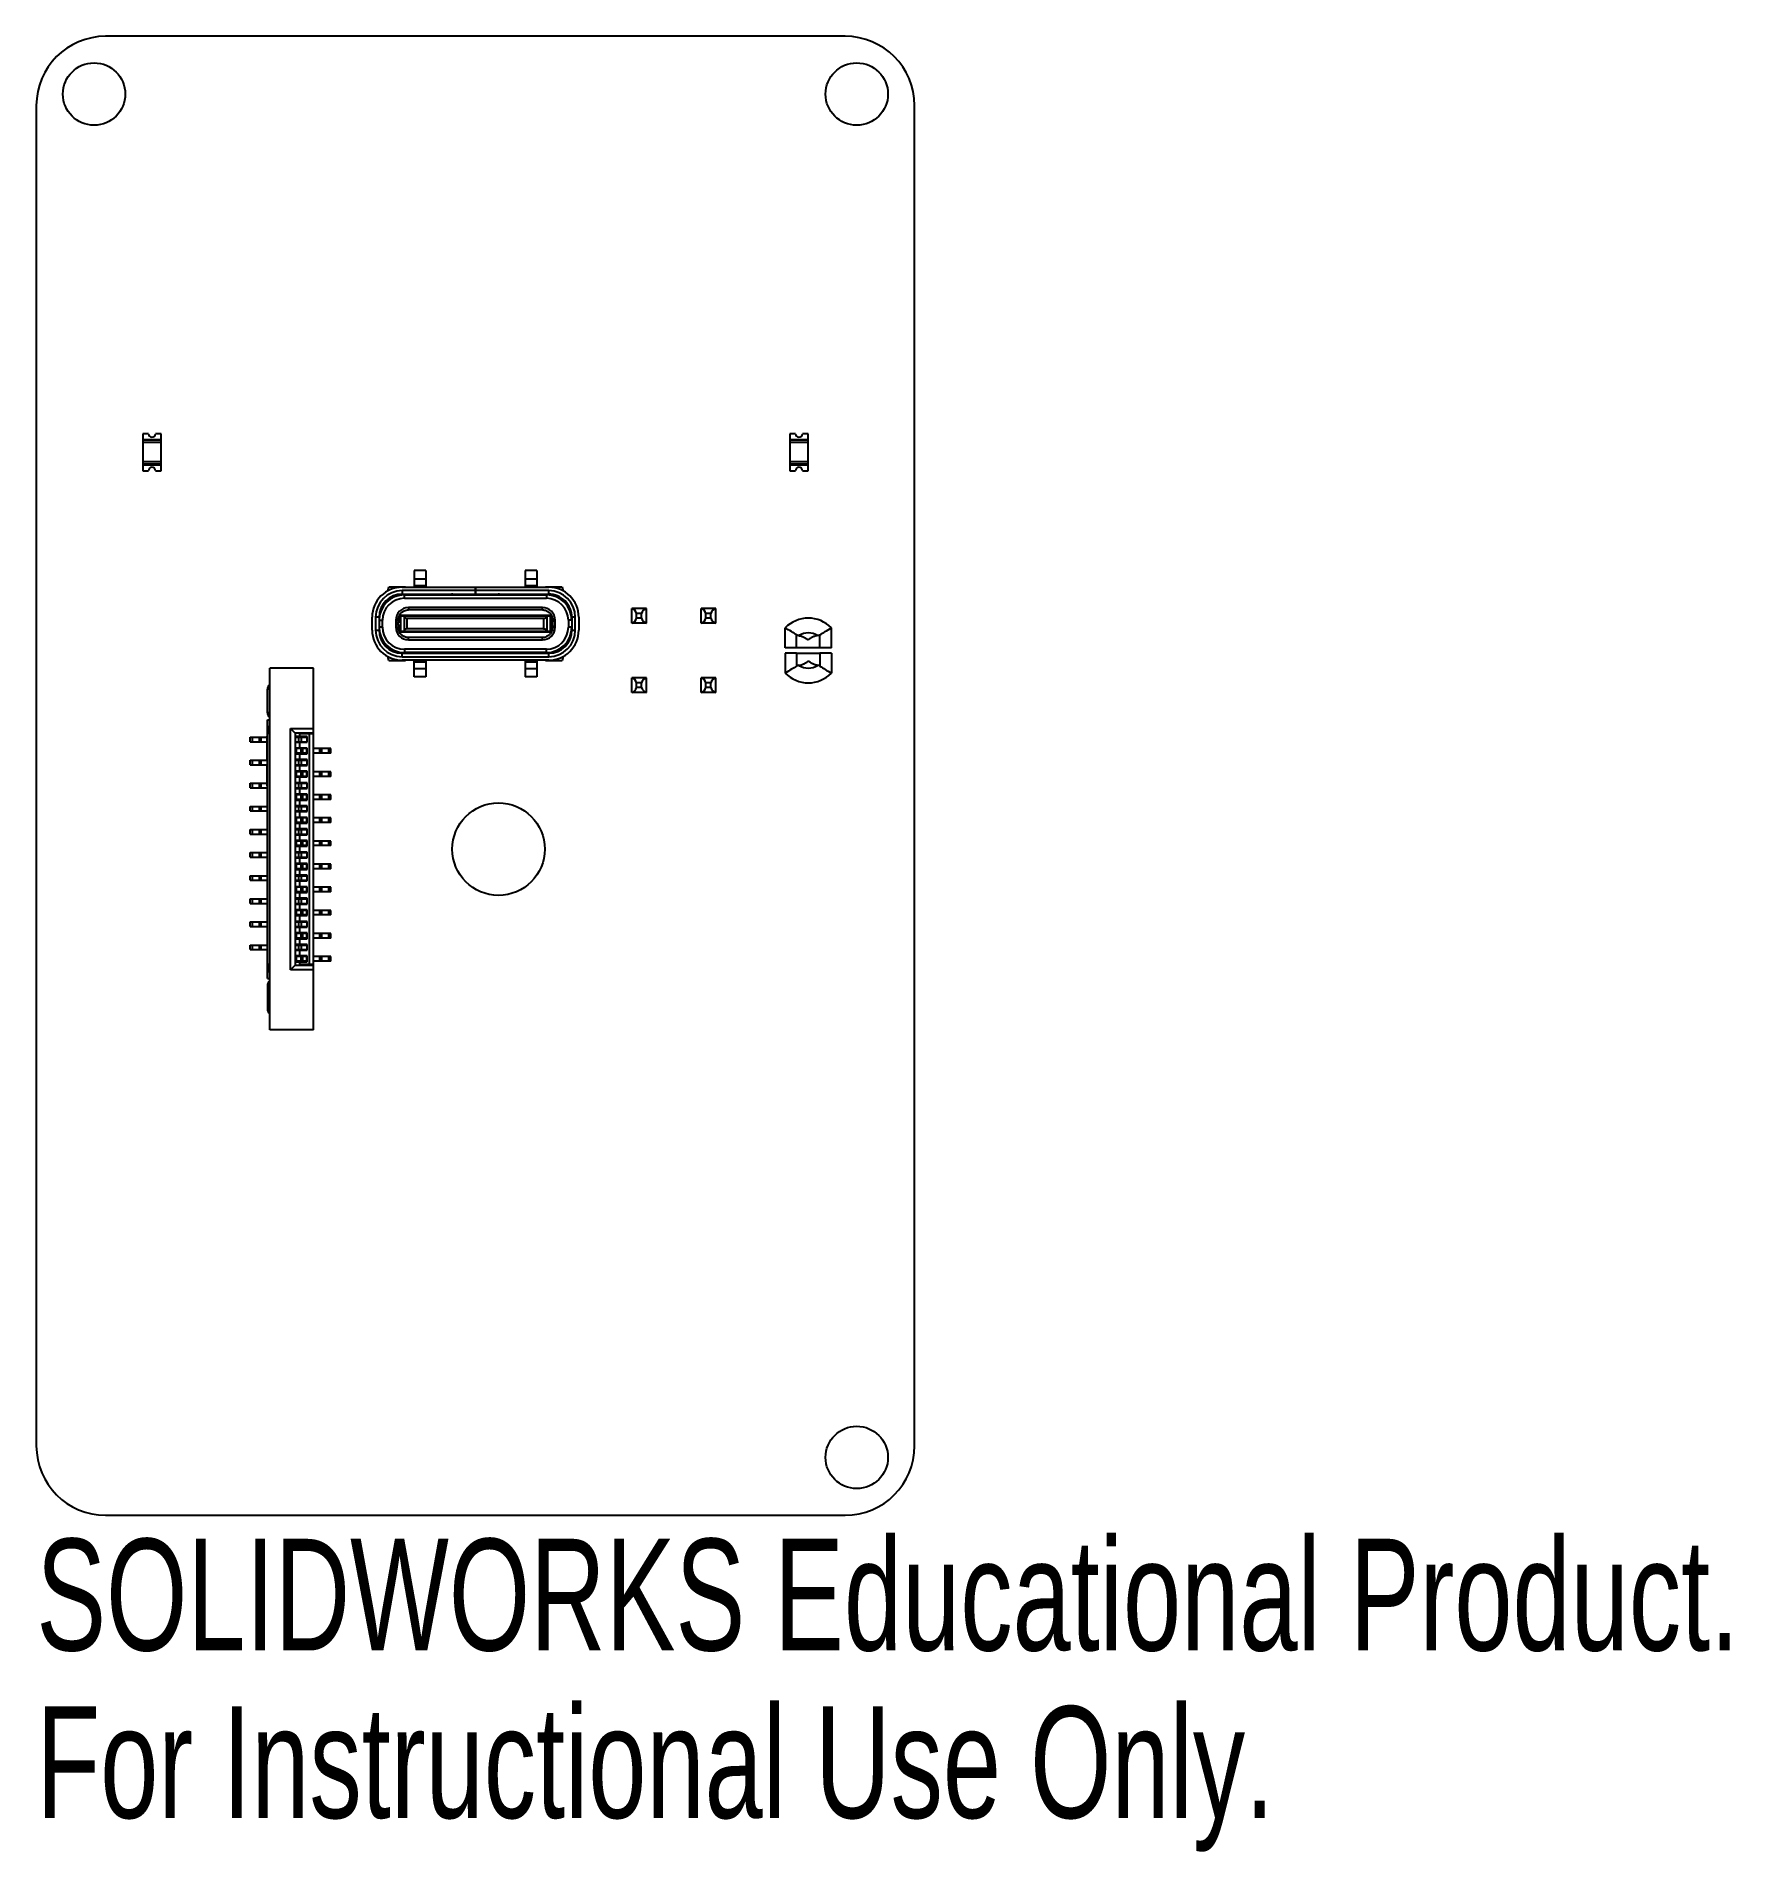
# Model space of a CAD drawing. Header units: millimetres. Extents: x 0 to 73.3, y -78.6 to 0.
import ezdxf

# ---------------------------------------------------------------- set-up
doc = ezdxf.new("R2010")
doc.units = ezdxf.units.MM
doc.styles.add('SLDTEXTSTYLE0', font='TXT', dxfattribs={"width": 0.7})

msp = doc.modelspace()

# ---------------------------------------------------------------- linework, layer by layer
at = {"color": 7, "linetype": 'Continuous', "lineweight": 25}
for p, q in [((35, 0), (3, 0)), ((0, -3), (0, -61)), ((38, -61), (38, -3)), ((4.854, -17.199), (4.604, -17.199)), ((4.604, -17.199), (4.604, -18.799)), ((5.404, -17.199), (5.154, -17.199)), ((5.404, -18.799), (5.404, -17.199)), ((32.846, -17.199), (32.596, -17.199)), ((32.596, -17.199), (32.596, -18.799)), ((33.396, -17.199), (33.146, -17.199)), ((33.396, -18.799), (33.396, -17.199)), ((4.604, -17.449), (5.404, -17.449)), ((5.404, -17.483), (4.604, -17.483)), ((5.404, -17.583), (4.604, -17.583)), ((32.596, -17.449), (33.396, -17.449)), ((33.396, -17.483), (32.596, -17.483)), ((33.396, -17.583), (32.596, -17.583)), ((5.404, -18.415), (4.604, -18.415)), ((5.404, -18.515), (4.604, -18.515)), ((4.604, -18.549), (5.404, -18.549)), ((4.604, -18.799), (4.854, -18.799)), ((5.154, -18.799), (5.404, -18.799)), ((33.396, -18.415), (32.596, -18.415)), ((33.396, -18.515), (32.596, -18.515)), ((32.596, -18.549), (33.396, -18.549)), ((32.596, -18.799), (32.846, -18.799)), ((33.146, -18.799), (33.396, -18.799)), ((16.35, -23.12), (16.35, -23.84)), ((16.85, -23.12), (16.35, -23.12)), ((16.35, -23.474), (16.85, -23.474)), ((16.85, -23.12), (16.85, -23.84)), ((21.15, -23.12), (21.15, -23.84)), ((21.65, -23.12), (21.15, -23.12)), ((21.15, -23.474), (21.65, -23.474)), ((21.65, -23.12), (21.65, -23.84)), ((15.204, -24), (15.25, -23.82)), ((15.25, -23.82), (15.975, -23.82)), ((15.83, -23.84), (22.17, -23.84)), ((15.83, -23.99), (15.83, -24.14)), ((18.99, -23.99), (15.83, -23.99)), ((15.83, -24.14), (22.17, -24.14)), ((15.93, -24.32), (15.93, -24.17)), ((15.93, -24.17), (22.07, -24.17)), ((15.93, -24.32), (22.07, -24.32)), ((15.975, -23.82), (15.975, -23.84)), ((15.975, -24.14), (15.975, -24.17)), ((16.35, -23.761), (16.85, -23.761)), ((16.65, -24.17), (16.65, -24.14)), ((16.95, -24.14), (16.95, -24.17)), ((17.425, -24.17), (17.464, -24.14)), ((18.99, -23.84), (18.99, -24.14)), ((19.01, -24.14), (19.01, -23.84)), ((22.17, -23.99), (19.01, -23.99)), ((20.536, -24.14), (20.575, -24.17)), ((21.05, -24.17), (21.05, -24.14)), ((21.15, -23.761), (21.65, -23.761)), ((21.35, -24.14), (21.35, -24.17)), ((22.025, -23.84), (22.025, -23.82)), ((22.025, -23.82), (22.75, -23.82)), ((22.025, -24.14), (22.025, -24.17)), ((22.07, -24.17), (22.07, -24.32)), ((22.17, -24.14), (22.17, -23.99)), ((22.75, -23.82), (22.796, -24)), ((15.085, -24.473), (15.059, -24.573)), ((22.298, -25.07), (15.702, -25.07)), ((15.722, -25.041), (15.735, -25.014)), ((22.245, -25.1), (15.755, -25.1)), ((15.755, -25.1), (15.755, -25.74)), ((15.908, -25.1), (15.91, -25.106)), ((15.91, -25.106), (15.91, -25.734)), ((16.105, -24.72), (16.105, -24.82)), ((21.895, -24.72), (16.105, -24.72)), ((21.895, -24.82), (16.105, -24.82)), ((16.135, -25.1), (16.135, -25.07)), ((16.365, -25.1), (16.365, -25.07)), ((17.635, -25.1), (17.635, -25.07)), ((17.865, -25.1), (17.865, -25.07)), ((18.135, -25.1), (18.135, -25.07)), ((18.365, -25.1), (18.365, -25.07)), ((18.635, -25.1), (18.635, -25.07)), ((18.865, -25.1), (18.865, -25.07)), ((19.135, -25.1), (19.135, -25.07)), ((19.365, -25.1), (19.365, -25.07)), ((19.635, -25.1), (19.635, -25.07)), ((19.865, -25.1), (19.865, -25.07)), ((20.135, -25.1), (20.135, -25.07)), ((20.365, -25.1), (20.365, -25.07)), ((21.635, -25.1), (21.635, -25.07)), ((21.865, -25.1), (21.865, -25.07)), ((21.895, -24.82), (21.895, -24.72)), ((22.093, -25.1), (22.09, -25.106)), ((22.09, -25.106), (22.09, -25.734)), ((22.245, -25.74), (22.245, -25.1)), ((22.265, -25.014), (22.278, -25.041)), ((22.915, -24.473), (22.941, -24.573)), ((25.76, -25.399), (25.76, -24.759)), ((26.4, -24.759), (25.76, -24.759)), ((25.969, -25.179), (25.969, -24.979)), ((26.191, -24.979), (25.969, -24.979)), ((26.191, -25.179), (26.191, -24.979)), ((26.4, -25.399), (26.4, -24.759)), ((28.76, -25.399), (28.76, -24.759)), ((29.4, -24.759), (28.76, -24.759)), ((28.969, -25.18), (28.969, -24.978)), ((29.19, -24.976), (28.97, -24.976)), ((29.191, -25.18), (29.191, -24.978)), ((29.4, -25.399), (29.4, -24.759)), ((14.53, -25.7), (14.53, -25.14)), ((14.83, -25.14), (14.68, -25.14)), ((14.68, -25.14), (14.68, -25.7)), ((14.68, -25.7), (14.83, -25.7)), ((14.83, -25.14), (14.83, -25.7)), ((14.83, -25.27), (14.98, -25.27)), ((14.98, -25.57), (14.83, -25.57)), ((14.98, -25.57), (14.98, -25.27)), ((15.555, -25.27), (15.663, -25.27)), ((15.555, -25.27), (15.555, -25.57)), ((15.555, -25.57), (15.663, -25.57)), ((15.648, -25.345), (15.755, -25.345)), ((15.648, -25.345), (15.648, -25.495)), ((15.755, -25.495), (15.648, -25.495)), ((15.655, -25.27), (15.655, -25.345)), ((15.655, -25.495), (15.655, -25.345)), ((15.655, -25.495), (15.655, -25.57)), ((15.702, -25.77), (22.298, -25.77)), ((15.735, -25.826), (15.722, -25.799)), ((15.755, -25.345), (15.755, -25.495)), ((15.755, -25.74), (22.245, -25.74)), ((15.91, -25.734), (15.908, -25.74)), ((16.049, -25.64), (16.049, -25.2)), ((21.951, -25.2), (16.049, -25.2)), ((21.951, -25.64), (16.049, -25.64)), ((16.135, -25.74), (16.135, -25.77)), ((16.365, -25.74), (16.365, -25.77)), ((17.635, -25.74), (17.635, -25.77)), ((17.865, -25.74), (17.865, -25.77)), ((18.135, -25.74), (18.135, -25.77)), ((18.365, -25.74), (18.365, -25.77)), ((18.635, -25.74), (18.635, -25.77)), ((18.865, -25.74), (18.865, -25.77)), ((19.135, -25.74), (19.135, -25.77)), ((19.365, -25.74), (19.365, -25.77)), ((19.635, -25.74), (19.635, -25.77)), ((19.865, -25.74), (19.865, -25.77)), ((20.135, -25.74), (20.135, -25.77)), ((20.365, -25.74), (20.365, -25.77)), ((21.635, -25.74), (21.635, -25.77)), ((21.865, -25.74), (21.865, -25.77)), ((21.951, -25.2), (21.951, -25.64)), ((22.093, -25.74), (22.09, -25.734)), ((22.352, -25.345), (22.245, -25.345)), ((22.245, -25.345), (22.245, -25.495)), ((22.245, -25.495), (22.352, -25.495)), ((22.278, -25.799), (22.265, -25.826)), ((22.445, -25.27), (22.337, -25.27)), ((22.445, -25.57), (22.337, -25.57)), ((22.345, -25.27), (22.345, -25.345)), ((22.345, -25.495), (22.345, -25.345)), ((22.345, -25.495), (22.345, -25.57)), ((22.352, -25.495), (22.352, -25.345)), ((22.445, -25.57), (22.445, -25.27)), ((23.02, -25.27), (23.02, -25.57)), ((23.17, -25.27), (23.02, -25.27)), ((23.17, -25.57), (23.02, -25.57)), ((23.32, -25.14), (23.17, -25.14)), ((23.17, -25.14), (23.17, -25.7)), ((23.17, -25.7), (23.32, -25.7)), ((23.32, -25.7), (23.32, -25.14)), ((23.47, -25.14), (23.47, -25.7)), ((26.4, -25.399), (25.76, -25.399)), ((26.191, -25.179), (25.969, -25.179)), ((29.4, -25.399), (28.76, -25.399)), ((29.19, -25.182), (28.97, -25.182)), ((32.4, -26.47), (32.4, -25.599)), ((32.896, -26.465), (32.896, -25.905)), ((33.904, -26.465), (33.904, -25.904)), ((34.4, -26.47), (34.4, -25.598)), ((15.059, -26.267), (15.085, -26.367)), ((15.83, -26.85), (15.83, -26.7)), ((15.83, -26.7), (22.17, -26.7)), ((15.93, -26.52), (15.93, -26.67)), ((22.07, -26.52), (15.93, -26.52)), ((22.07, -26.67), (15.93, -26.67)), ((15.975, -26.67), (15.975, -26.7)), ((21.895, -26.02), (16.105, -26.02)), ((16.105, -26.12), (16.105, -26.02)), ((16.105, -26.12), (21.895, -26.12)), ((16.65, -26.67), (16.65, -26.7)), ((16.95, -26.67), (16.95, -26.7)), ((17.464, -26.7), (17.425, -26.67)), ((20.575, -26.67), (20.536, -26.7)), ((21.05, -26.67), (21.05, -26.7)), ((21.35, -26.67), (21.35, -26.7)), ((21.895, -26.12), (21.895, -26.02)), ((22.025, -26.67), (22.025, -26.7)), ((22.07, -26.67), (22.07, -26.52)), ((22.17, -26.85), (22.17, -26.7)), ((22.941, -26.267), (22.915, -26.367)), ((32.896, -26.465), (32.4, -26.468)), ((32.4, -26.688), (32.4, -27.559)), ((32.896, -26.693), (32.4, -26.69)), ((32.896, -26.693), (32.896, -27.253)), ((34.4, -26.468), (33.904, -26.465)), ((34.4, -26.69), (33.904, -26.693)), ((33.904, -26.693), (33.904, -27.254)), ((34.4, -26.688), (34.4, -27.56)), ((12, -27.35), (10.1, -27.35)), ((10.1, -43), (10.1, -27.35)), ((12, -43), (12, -27.35)), ((15.25, -27.02), (15.204, -26.84)), ((15.975, -27.02), (15.25, -27.02)), ((15.83, -26.85), (22.17, -26.85)), ((22.17, -27), (15.83, -27)), ((15.975, -27), (15.975, -27.02)), ((16.35, -27.72), (16.35, -27)), ((16.85, -27.079), (16.35, -27.079)), ((16.85, -27.366), (16.35, -27.366)), ((16.85, -27), (16.85, -27.72)), ((21.15, -27), (21.15, -27.72)), ((21.65, -27.079), (21.15, -27.079)), ((21.65, -27.366), (21.15, -27.366)), ((21.65, -27), (21.65, -27.72)), ((22.025, -27.02), (22.025, -27)), ((22.75, -27.02), (22.025, -27.02)), ((22.796, -26.84), (22.75, -27.02)), ((10, -29.275), (10, -28.25)), ((10.1, -28.25), (10, -28.25)), ((16.85, -27.72), (16.35, -27.72)), ((21.65, -27.72), (21.15, -27.72)), ((26.4, -27.759), (25.76, -27.759)), ((25.76, -28.399), (25.76, -27.759)), ((26.191, -27.979), (25.969, -27.979)), ((25.969, -28.179), (25.969, -27.979)), ((26.191, -28.179), (25.969, -28.179)), ((26.191, -28.179), (26.191, -27.979)), ((26.4, -28.399), (26.4, -27.759)), ((28.76, -28.399), (28.76, -27.759)), ((29.4, -27.759), (28.76, -27.759)), ((28.969, -28.18), (28.969, -27.978)), ((29.19, -27.976), (28.97, -27.976)), ((29.19, -28.182), (28.97, -28.182)), ((29.191, -28.18), (29.191, -27.978)), ((29.4, -28.399), (29.4, -27.759)), ((26.4, -28.399), (25.76, -28.399)), ((29.4, -28.399), (28.76, -28.399)), ((10.1, -29.275), (10, -29.275)), ((10, -29.575), (10.1, -29.575)), ((10, -40.775), (10, -29.575)), ((9.25, -30.525), (9.25, -30.325)), ((9.25, -30.325), (9.99, -30.325)), ((9.25, -30.525), (9.99, -30.525)), ((9.35, -30.525), (9.35, -30.325)), ((9.65, -30.525), (9.65, -30.325)), ((9.736, -30.525), (9.736, -30.325)), ((9.99, -30.28), (10, -30.28)), ((9.99, -30.463), (9.99, -30.28)), ((9.99, -30.309), (10, -30.309)), ((9.99, -30.33), (10, -30.33)), ((9.99, -30.414), (10, -30.414)), ((9.99, -30.434), (10, -30.434)), ((9.99, -30.463), (10, -30.463)), ((9.99, -30.474), (10, -30.474)), ((9.99, -30.505), (10, -30.505)), ((9.99, -30.584), (10, -30.584)), ((9.99, -30.788), (9.99, -30.584)), ((10.03, -29.875), (10.1, -29.875)), ((10.03, -29.875), (10.03, -30.175)), ((10.1, -30.175), (10.03, -30.175)), ((11, -29.95), (12, -29.95)), ((11, -40.4), (11, -29.95)), ((11.2, -30.15), (11, -29.95)), ((12, -30.15), (11.2, -30.15)), ((11.2, -30.15), (11.2, -40.2)), ((11.72, -30.3), (11.2, -30.3)), ((11.2, -30.325), (11.72, -30.325)), ((11.2, -30.525), (11.72, -30.525)), ((11.2, -30.55), (11.72, -30.55)), ((11.359, -30.525), (11.359, -30.325)), ((11.4, -30.3), (11.4, -30.15)), ((11.4, -30.175), (12, -30.175)), ((11.4, -30.8), (11.4, -30.55)), ((11.479, -30.525), (11.479, -30.325)), ((11.72, -30.55), (11.72, -30.3)), ((11.8, -30.175), (11.8, -40.175)), ((9.25, -31.325), (9.99, -31.325)), ((9.25, -31.525), (9.25, -31.325)), ((9.35, -31.525), (9.35, -31.325)), ((9.65, -31.525), (9.65, -31.325)), ((9.736, -31.525), (9.736, -31.325)), ((9.99, -30.64), (10, -30.64)), ((9.99, -30.669), (10, -30.669)), ((9.99, -30.678), (10, -30.678)), ((9.99, -30.788), (10, -30.788)), ((9.99, -30.81), (9.99, -30.793)), ((9.99, -30.815), (10, -30.815)), ((9.99, -30.895), (9.99, -30.815)), ((9.99, -30.881), (10, -30.881)), ((9.99, -30.933), (10, -30.933)), ((9.99, -30.949), (10, -30.949)), ((9.99, -30.965), (9.99, -30.95)), ((9.99, -30.955), (10, -30.955)), ((9.99, -30.968), (10, -30.968)), ((9.99, -30.984), (10, -30.984)), ((9.99, -31.027), (10, -31.027)), ((9.99, -31.066), (10, -31.066)), ((9.99, -31.083), (10, -31.083)), ((9.99, -31.097), (9.99, -31.083)), ((9.99, -31.1), (10, -31.1)), ((9.99, -31.127), (9.99, -31.1)), ((9.99, -31.126), (10, -31.126)), ((9.99, -31.127), (10, -31.127)), ((9.99, -31.146), (9.99, -31.131)), ((9.99, -31.171), (10, -31.171)), ((9.99, -31.205), (10, -31.205)), ((9.99, -31.217), (10, -31.217)), ((9.99, -31.235), (10, -31.235)), ((9.99, -31.351), (9.99, -31.242)), ((9.99, -31.242), (10, -31.242)), ((9.99, -31.351), (10, -31.351)), ((11.72, -30.8), (11.2, -30.8)), ((11.72, -30.825), (11.2, -30.825)), ((11.72, -31.025), (11.2, -31.025)), ((11.2, -31.05), (11.72, -31.05)), ((11.72, -31.3), (11.2, -31.3)), ((11.2, -31.325), (11.72, -31.325)), ((11.26, -31.025), (11.26, -30.825)), ((11.359, -31.525), (11.359, -31.325)), ((11.4, -31.3), (11.4, -31.05)), ((11.46, -31.025), (11.46, -30.825)), ((11.479, -31.525), (11.479, -31.325)), ((11.53, -31.025), (11.53, -30.825)), ((11.7, -31.025), (11.7, -30.825)), ((11.72, -31.05), (11.72, -30.8)), ((11.72, -31.55), (11.72, -31.3)), ((12.75, -30.825), (12, -30.825)), ((12.75, -31.025), (12, -31.025)), ((12.264, -31.025), (12.264, -30.825)), ((12.35, -31.025), (12.35, -30.825)), ((12.65, -31.025), (12.65, -30.825)), ((12.75, -31.025), (12.75, -30.825)), ((9.25, -31.525), (9.99, -31.525)), ((9.99, -31.518), (10, -31.518)), ((9.99, -31.571), (10, -31.571)), ((9.99, -31.703), (10, -31.703)), ((9.99, -31.788), (9.99, -31.703)), ((9.99, -31.788), (10, -31.788)), ((9.99, -31.83), (10, -31.83)), ((9.99, -31.982), (9.99, -31.835)), ((9.99, -31.982), (10, -31.982)), ((9.99, -32.126), (10, -32.126)), ((11.2, -31.525), (11.72, -31.525)), ((11.2, -31.55), (11.72, -31.55)), ((11.72, -31.8), (11.2, -31.8)), ((11.72, -31.825), (11.2, -31.825)), ((11.72, -32.025), (11.2, -32.025)), ((11.2, -32.05), (11.72, -32.05)), ((11.26, -32.025), (11.26, -31.825)), ((11.4, -31.8), (11.4, -31.55)), ((11.4, -32.3), (11.4, -32.05)), ((11.46, -32.025), (11.46, -31.825)), ((11.53, -32.025), (11.53, -31.825)), ((11.7, -32.025), (11.7, -31.825)), ((11.72, -32.05), (11.72, -31.8)), ((12.75, -31.825), (12, -31.825)), ((12.75, -32.025), (12, -32.025)), ((12.264, -32.025), (12.264, -31.825)), ((12.35, -32.025), (12.35, -31.825)), ((12.65, -32.025), (12.65, -31.825)), ((12.75, -32.025), (12.75, -31.825)), ((9.25, -32.525), (9.25, -32.325)), ((9.25, -32.325), (9.99, -32.325)), ((9.25, -32.525), (10, -32.525)), ((9.35, -32.525), (9.35, -32.325)), ((9.65, -32.525), (9.65, -32.325)), ((9.736, -32.525), (9.736, -32.325)), ((9.99, -32.264), (10, -32.264)), ((9.99, -32.379), (10, -32.379)), ((9.99, -32.44), (10, -32.44)), ((11.72, -32.3), (11.2, -32.3)), ((11.2, -32.325), (11.72, -32.325)), ((11.2, -32.525), (11.72, -32.525)), ((11.2, -32.55), (11.72, -32.55)), ((11.72, -32.8), (11.2, -32.8)), ((11.72, -32.825), (11.2, -32.825)), ((11.26, -33.025), (11.26, -32.825)), ((11.359, -32.525), (11.359, -32.325)), ((11.4, -32.8), (11.4, -32.55)), ((11.46, -33.025), (11.46, -32.825)), ((11.479, -32.525), (11.479, -32.325)), ((11.53, -33.025), (11.53, -32.825)), ((11.7, -33.025), (11.7, -32.825)), ((11.72, -32.55), (11.72, -32.3)), ((11.72, -33.05), (11.72, -32.8)), ((12.75, -32.825), (12, -32.825)), ((12.264, -33.025), (12.264, -32.825)), ((12.35, -33.025), (12.35, -32.825)), ((12.65, -33.025), (12.65, -32.825)), ((12.75, -33.025), (12.75, -32.825)), ((9.25, -33.325), (10, -33.325)), ((9.25, -33.525), (9.25, -33.325)), ((9.25, -33.525), (10, -33.525)), ((9.35, -33.525), (9.35, -33.325)), ((9.65, -33.525), (9.65, -33.325)), ((9.736, -33.525), (9.736, -33.325)), ((11.72, -33.025), (11.2, -33.025)), ((11.2, -33.05), (11.72, -33.05)), ((11.72, -33.3), (11.2, -33.3)), ((11.2, -33.325), (11.72, -33.325)), ((11.2, -33.525), (11.72, -33.525)), ((11.2, -33.55), (11.72, -33.55)), ((11.359, -33.525), (11.359, -33.325)), ((11.4, -33.3), (11.4, -33.05)), ((11.4, -33.8), (11.4, -33.55)), ((11.479, -33.525), (11.479, -33.325)), ((11.72, -33.55), (11.72, -33.3)), ((12.75, -33.025), (12, -33.025)), ((9.25, -34.525), (9.25, -34.325)), ((9.25, -34.325), (10, -34.325)), ((9.25, -34.525), (10, -34.525)), ((9.35, -34.525), (9.35, -34.325)), ((9.65, -34.525), (9.65, -34.325)), ((9.736, -34.525), (9.736, -34.325)), ((11.72, -33.8), (11.2, -33.8)), ((11.72, -33.825), (11.2, -33.825)), ((11.72, -34.025), (11.2, -34.025)), ((11.2, -34.05), (11.72, -34.05)), ((11.72, -34.3), (11.2, -34.3)), ((11.2, -34.325), (11.72, -34.325)), ((11.2, -34.525), (11.72, -34.525)), ((11.2, -34.55), (11.72, -34.55)), ((11.26, -34.025), (11.26, -33.825)), ((11.359, -34.525), (11.359, -34.325)), ((11.4, -34.3), (11.4, -34.05)), ((11.4, -34.8), (11.4, -34.55)), ((11.46, -34.025), (11.46, -33.825)), ((11.479, -34.525), (11.479, -34.325)), ((11.53, -34.025), (11.53, -33.825)), ((11.7, -34.025), (11.7, -33.825)), ((11.72, -34.05), (11.72, -33.8)), ((11.72, -34.55), (11.72, -34.3)), ((12.75, -33.825), (12, -33.825)), ((12.75, -34.025), (12, -34.025)), ((12.264, -34.025), (12.264, -33.825)), ((12.35, -34.025), (12.35, -33.825)), ((12.65, -34.025), (12.65, -33.825)), ((12.75, -34.025), (12.75, -33.825)), ((9.25, -35.325), (10, -35.325)), ((9.25, -35.525), (9.25, -35.325)), ((9.35, -35.525), (9.35, -35.325)), ((9.65, -35.525), (9.65, -35.325)), ((9.736, -35.525), (9.736, -35.325)), ((11.72, -34.8), (11.2, -34.8)), ((11.72, -34.825), (11.2, -34.825)), ((11.72, -35.025), (11.2, -35.025)), ((11.2, -35.05), (11.72, -35.05)), ((11.72, -35.3), (11.2, -35.3)), ((11.2, -35.325), (11.72, -35.325)), ((11.26, -35.025), (11.26, -34.825)), ((11.359, -35.525), (11.359, -35.325)), ((11.4, -35.3), (11.4, -35.05)), ((11.46, -35.025), (11.46, -34.825)), ((11.479, -35.525), (11.479, -35.325)), ((11.53, -35.025), (11.53, -34.825)), ((11.7, -35.025), (11.7, -34.825)), ((11.72, -35.05), (11.72, -34.8)), ((11.72, -35.55), (11.72, -35.3)), ((12.75, -34.825), (12, -34.825)), ((12.75, -35.025), (12, -35.025)), ((12.264, -35.025), (12.264, -34.825)), ((12.35, -35.025), (12.35, -34.825)), ((12.65, -35.025), (12.65, -34.825)), ((12.75, -35.025), (12.75, -34.825)), ((9.25, -35.525), (10, -35.525)), ((11.2, -35.525), (11.72, -35.525)), ((11.2, -35.55), (11.72, -35.55)), ((11.72, -35.8), (11.2, -35.8)), ((11.72, -35.825), (11.2, -35.825)), ((11.72, -36.025), (11.2, -36.025)), ((11.2, -36.05), (11.72, -36.05)), ((11.26, -36.025), (11.26, -35.825)), ((11.4, -35.8), (11.4, -35.55)), ((11.4, -36.3), (11.4, -36.05)), ((11.46, -36.025), (11.46, -35.825)), ((11.53, -36.025), (11.53, -35.825)), ((11.7, -36.025), (11.7, -35.825)), ((11.72, -36.05), (11.72, -35.8)), ((12.75, -35.825), (12, -35.825)), ((12.75, -36.025), (12, -36.025)), ((12.264, -36.025), (12.264, -35.825)), ((12.35, -36.025), (12.35, -35.825)), ((12.65, -36.025), (12.65, -35.825)), ((12.75, -36.025), (12.75, -35.825)), ((9.25, -36.325), (10, -36.325)), ((9.25, -36.525), (9.25, -36.325)), ((9.25, -36.525), (10, -36.525)), ((9.35, -36.525), (9.35, -36.325)), ((9.65, -36.525), (9.65, -36.325)), ((9.736, -36.525), (9.736, -36.325)), ((11.72, -36.3), (11.2, -36.3)), ((11.2, -36.325), (11.72, -36.325)), ((11.2, -36.525), (11.72, -36.525)), ((11.2, -36.55), (11.72, -36.55)), ((11.72, -36.8), (11.2, -36.8)), ((11.72, -36.825), (11.2, -36.825)), ((11.26, -37.025), (11.26, -36.825)), ((11.359, -36.525), (11.359, -36.325)), ((11.4, -36.8), (11.4, -36.55)), ((11.46, -37.025), (11.46, -36.825)), ((11.479, -36.525), (11.479, -36.325)), ((11.53, -37.025), (11.53, -36.825)), ((11.7, -37.025), (11.7, -36.825)), ((11.72, -36.55), (11.72, -36.3)), ((11.72, -37.05), (11.72, -36.8)), ((12.75, -36.825), (12, -36.825)), ((12.264, -37.025), (12.264, -36.825)), ((12.35, -37.025), (12.35, -36.825)), ((12.65, -37.025), (12.65, -36.825)), ((12.75, -37.025), (12.75, -36.825)), ((9.25, -37.525), (9.25, -37.325)), ((9.25, -37.325), (10, -37.325)), ((9.25, -37.525), (10, -37.525)), ((9.35, -37.525), (9.35, -37.325)), ((9.65, -37.525), (9.65, -37.325)), ((9.736, -37.525), (9.736, -37.325)), ((11.72, -37.025), (11.2, -37.025)), ((11.2, -37.05), (11.72, -37.05)), ((11.72, -37.3), (11.2, -37.3)), ((11.2, -37.325), (11.72, -37.325)), ((11.2, -37.525), (11.72, -37.525)), ((11.2, -37.55), (11.72, -37.55)), ((11.359, -37.525), (11.359, -37.325)), ((11.4, -37.3), (11.4, -37.05)), ((11.4, -37.8), (11.4, -37.55)), ((11.479, -37.525), (11.479, -37.325)), ((11.72, -37.55), (11.72, -37.3)), ((12.75, -37.025), (12, -37.025)), ((9.25, -38.325), (10, -38.325)), ((9.25, -38.525), (9.25, -38.325)), ((9.35, -38.525), (9.35, -38.325)), ((9.65, -38.525), (9.65, -38.325)), ((9.736, -38.525), (9.736, -38.325)), ((11.72, -37.8), (11.2, -37.8)), ((11.72, -37.825), (11.2, -37.825)), ((11.72, -38.025), (11.2, -38.025)), ((11.2, -38.05), (11.72, -38.05)), ((11.72, -38.3), (11.2, -38.3)), ((11.2, -38.325), (11.72, -38.325)), ((11.26, -38.025), (11.26, -37.825)), ((11.359, -38.525), (11.359, -38.325)), ((11.4, -38.3), (11.4, -38.05)), ((11.46, -38.025), (11.46, -37.825)), ((11.479, -38.525), (11.479, -38.325)), ((11.53, -38.025), (11.53, -37.825)), ((11.7, -38.025), (11.7, -37.825)), ((11.72, -38.05), (11.72, -37.8)), ((11.72, -38.55), (11.72, -38.3)), ((12.75, -37.825), (12, -37.825)), ((12.75, -38.025), (12, -38.025)), ((12.264, -38.025), (12.264, -37.825)), ((12.35, -38.025), (12.35, -37.825)), ((12.65, -38.025), (12.65, -37.825)), ((12.75, -38.025), (12.75, -37.825)), ((9.25, -38.525), (10, -38.525)), ((11.2, -38.525), (11.72, -38.525)), ((11.2, -38.55), (11.72, -38.55)), ((11.72, -38.8), (11.2, -38.8)), ((11.72, -38.825), (11.2, -38.825)), ((11.72, -39.025), (11.2, -39.025)), ((11.2, -39.05), (11.72, -39.05)), ((11.26, -39.025), (11.26, -38.825)), ((11.4, -38.8), (11.4, -38.55)), ((11.4, -39.3), (11.4, -39.05)), ((11.46, -39.025), (11.46, -38.825)), ((11.53, -39.025), (11.53, -38.825)), ((11.7, -39.025), (11.7, -38.825)), ((11.72, -39.05), (11.72, -38.8)), ((12.75, -38.825), (12, -38.825)), ((12.75, -39.025), (12, -39.025)), ((12.264, -39.025), (12.264, -38.825)), ((12.35, -39.025), (12.35, -38.825)), ((12.65, -39.025), (12.65, -38.825)), ((12.75, -39.025), (12.75, -38.825)), ((9.25, -39.525), (9.25, -39.325)), ((9.25, -39.325), (10, -39.325)), ((9.25, -39.525), (10, -39.525)), ((9.35, -39.525), (9.35, -39.325)), ((9.65, -39.525), (9.65, -39.325)), ((9.736, -39.525), (9.736, -39.325)), ((11.72, -39.3), (11.2, -39.3)), ((11.2, -39.325), (11.72, -39.325)), ((11.2, -39.525), (11.72, -39.525)), ((11.2, -39.55), (11.72, -39.55)), ((11.72, -39.8), (11.2, -39.8)), ((11.72, -39.825), (11.2, -39.825)), ((11.72, -40.025), (11.2, -40.025)), ((11.2, -40.05), (11.72, -40.05)), ((11.26, -40.025), (11.26, -39.825)), ((11.359, -39.525), (11.359, -39.325)), ((11.4, -39.8), (11.4, -39.55)), ((11.4, -40.2), (11.4, -40.05)), ((11.46, -40.025), (11.46, -39.825)), ((11.479, -39.525), (11.479, -39.325)), ((11.53, -40.025), (11.53, -39.825)), ((11.7, -40.025), (11.7, -39.825)), ((11.72, -39.55), (11.72, -39.3)), ((11.72, -40.05), (11.72, -39.8)), ((12.75, -39.825), (12, -39.825)), ((12.75, -40.025), (12, -40.025)), ((12.264, -40.025), (12.264, -39.825)), ((12.35, -40.025), (12.35, -39.825)), ((12.65, -40.025), (12.65, -39.825)), ((12.75, -40.025), (12.75, -39.825)), ((10, -40.775), (10.1, -40.775)), ((10.1, -40.175), (10.03, -40.175)), ((10.03, -40.475), (10.03, -40.175)), ((10.03, -40.475), (10.1, -40.475)), ((11.2, -40.2), (11, -40.4)), ((12, -40.4), (11, -40.4)), ((11.2, -40.2), (12, -40.2)), ((12, -40.175), (11.4, -40.175)), ((10, -41.075), (10, -42.1)), ((10.1, -41.075), (10, -41.075)), ((10.1, -42.1), (10, -42.1)), ((12, -43), (10.1, -43)), ((3, -64), (35, -64))]:
    msp.add_line(p, q, dxfattribs=at)
for centre, radius in [((2.5, -2.5), 1.35), ((35.5, -2.5), 1.35), ((20, -35.175), 2), ((35.5, -61.5), 1.35)]:
    msp.add_circle(centre, radius, dxfattribs=at)
for centre, radius, start, end in [((3, -3), 3, 90, 180), ((35, -3), 3, 0, 90), ((5.004, -17.199), 0.15, 180, 0), ((32.996, -17.199), 0.15, 180, 0), ((5.004, -18.799), 0.15, 0, 180), ((32.996, -18.799), 0.15, 360, 180), ((15.83, -25.14), 1.3, 90, 180), ((15.83, -25.14), 1.15, 90, 180), ((15.83, -25.14), 1, 90, 180), ((15.93, -25.27), 1.1, 90, 180), ((15.93, -25.27), 0.95, 90, 180), ((18.02, -24.34), 0.2, 90, 121.78833), ((19.98, -24.34), 0.2, 58.21167, 90), ((22.07, -25.27), 1.1, 0, 90), ((22.07, -25.27), 0.95, 0, 90), ((22.17, -25.14), 1.3, 360, 90), ((22.17, -25.14), 1.15, 360, 90), ((22.17, -25.14), 1, 359.99999, 90), ((14.866, -24.524), 0.2, 324.96737, 345.79323), ((16.105, -25.27), 0.55, 90, 180), ((16.105, -25.27), 0.45, 153.6122, 157.80393), ((21.895, -25.27), 0.55, 0, 90), ((21.895, -25.27), 0.45, 22.1961, 26.3878), ((23.134, -24.524), 0.2, 194.20677, 215.03263), ((25.679, -25.046), 0.298, 12.92293, 74.25858), ((26.481, -25.046), 0.298, 105.74141, 167.07706), ((28.681, -25.045), 0.297, 13.29098, 74.53128), ((29.479, -25.045), 0.297, 105.46871, 166.70901), ((15.83, -25.7), 1.3, 180, 270), ((15.83, -25.7), 1.15, 180, 269.99999), ((15.93, -25.57), 1.1, 180, 270), ((15.83, -25.7), 1, 180, 269.99999), ((15.93, -25.57), 0.95, 180, 270), ((16.105, -25.57), 0.55, 180, 270), ((16.105, -25.57), 0.45, 202.19608, 206.3878), ((21.895, -25.57), 0.55, 270, 360), ((22.07, -25.57), 0.95, 270, 0), ((22.07, -25.57), 1.1, 270, 0), ((22.17, -25.7), 1.15, 270.00001, 359.99999), ((22.17, -25.7), 1.3, 270, 360), ((22.17, -25.7), 1, 270, 360), ((21.895, -25.57), 0.45, 333.6122, 337.80391), ((25.679, -25.112), 0.298, 285.74141, 347.07706), ((26.481, -25.112), 0.298, 192.92293, 254.25858), ((28.68, -25.112), 0.298, 285.52116, 346.78027), ((29.48, -25.112), 0.298, 193.21972, 254.47883), ((33.4, -26.579), 1.4, 44.46023, 135.59656), ((33.4, -26.579), 0.759, 57.85982, 122.17194), ((14.866, -26.316), 0.2, 14.20677, 35.03263), ((18.02, -26.5), 0.2, 238.21167, 270), ((19.98, -26.5), 0.2, 270, 301.78833), ((23.134, -26.316), 0.2, 144.96737, 165.79323), ((33.4, -125.095), 98.632, 89.70715, 90.2927), ((33.4, 71.937), 98.632, 269.7073, 270.29285), ((33.4, -26.579), 0.759, 237.82806, 302.14018), ((10.25, -28.25), 0.25, 126.8699, 180), ((25.679, -28.046), 0.298, 12.92293, 74.25858), ((25.679, -28.112), 0.298, 285.74141, 347.07706), ((26.481, -28.046), 0.298, 105.74141, 167.07706), ((26.481, -28.112), 0.298, 192.92293, 254.25858), ((28.681, -28.045), 0.297, 13.29098, 74.53128), ((28.68, -28.112), 0.298, 285.52116, 346.78027), ((29.479, -28.045), 0.297, 105.46871, 166.70901), ((29.48, -28.112), 0.298, 193.21972, 254.47883), ((33.4, -26.579), 1.4, 224.40344, 315.53977), ((10.25, -29.275), 0.25, 180, 233.1301), ((10.25, -41.075), 0.25, 126.8699, 180), ((10.25, -42.1), 0.25, 180, 233.1301), ((3, -61), 3, 180, 270), ((35, -61), 3, 270, 0)]:
    msp.add_arc(centre, radius, start, end, dxfattribs=at)
for points, knots in [([(15.655, -25.27), (15.657, -25.224), (15.659, -25.163), (15.687, -25.11), (15.694, -25.098)], [0, 0, 0, 0, 0.7602514, 1, 1, 1, 1]), ([(15.699, -25.101), (15.693, -25.115), (15.667, -25.167), (15.664, -25.226), (15.662, -25.27)], [0, 0, 0, 0, 0.265169, 1, 1, 1, 1]), ([(15.751, -25.1), (15.739, -25.1), (15.716, -25.1), (15.703, -25.1), (15.696, -25.1)], [0, 0, 0, 0, 0.494075, 1, 1, 1, 1]), ([(15.702, -25.07), (15.706, -25.062), (15.715, -25.045), (15.746, -24.995), (15.806, -24.926), (15.904, -24.862), (16.007, -24.826), (16.073, -24.822), (16.105, -24.82)], [0, 0, 0, 0, 0.0654951, 0.1301085, 0.3968799, 0.6466967, 0.8256286, 1, 1, 1, 1]), ([(16.049, -25.2), (16.038, -25.199), (16.016, -25.198), (15.984, -25.186), (15.956, -25.169), (15.935, -25.149), (15.92, -25.127), (15.913, -25.113), (15.91, -25.106)], [0, 0, 0, 0, 0.159278, 0.323906, 0.502679, 0.692444, 0.844139, 1, 1, 1, 1]), ([(21.895, -24.82), (21.914, -24.821), (21.951, -24.822), (22.005, -24.833), (22.057, -24.849), (22.108, -24.872), (22.155, -24.901), (22.198, -24.936), (22.237, -24.975), (22.268, -25.016), (22.286, -25.047), (22.295, -25.064), (22.297, -25.068), (22.298, -25.07)], [0, 0, 0, 0, 0.100242, 0.199232, 0.300623, 0.407156, 0.516795, 0.629149, 0.744176, 0.870173, 0.967212, 0.98358, 1, 1, 1, 1]), ([(22.09, -25.106), (22.085, -25.117), (22.074, -25.138), (22.048, -25.166), (22.018, -25.186), (21.984, -25.198), (21.962, -25.199), (21.951, -25.2)], [0, 0, 0, 0, 0.242868, 0.467457, 0.675899, 0.840626, 1, 1, 1, 1]), ([(22.304, -25.1), (22.297, -25.1), (22.284, -25.1), (22.261, -25.1), (22.249, -25.1)], [0, 0, 0, 0, 0.5022005, 1, 1, 1, 1]), ([(22.338, -25.27), (22.336, -25.226), (22.333, -25.167), (22.307, -25.115), (22.301, -25.101)], [0, 0, 0, 0, 0.734782, 1, 1, 1, 1]), ([(22.306, -25.098), (22.313, -25.11), (22.341, -25.163), (22.343, -25.224), (22.345, -25.27)], [0, 0, 0, 0, 0.239799, 1, 1, 1, 1]), ([(15.694, -25.742), (15.687, -25.73), (15.659, -25.677), (15.657, -25.616), (15.655, -25.57)], [0, 0, 0, 0, 0.239748, 1, 1, 1, 1]), ([(15.662, -25.57), (15.664, -25.614), (15.667, -25.673), (15.693, -25.725), (15.699, -25.739)], [0, 0, 0, 0, 0.734825, 1, 1, 1, 1]), ([(15.663, -25.27), (15.663, -25.27), (15.665, -25.27), (15.684, -25.27), (15.715, -25.27), (15.743, -25.27), (15.755, -25.27)], [0, 0, 0, 0, 0.005308, 0.356274, 0.70724, 1, 1, 1, 1]), ([(15.755, -25.57), (15.743, -25.57), (15.715, -25.57), (15.684, -25.57), (15.665, -25.57), (15.663, -25.57), (15.663, -25.57)], [0, 0, 0, 0, 0.292733, 0.643698, 0.994662, 1, 1, 1, 1]), ([(15.751, -25.74), (15.739, -25.74), (15.716, -25.74), (15.703, -25.74), (15.696, -25.74)], [0, 0, 0, 0, 0.4941359, 1, 1, 1, 1]), ([(16.105, -26.02), (16.086, -26.019), (16.049, -26.018), (15.995, -26.007), (15.943, -25.991), (15.892, -25.968), (15.845, -25.939), (15.802, -25.904), (15.763, -25.865), (15.732, -25.824), (15.714, -25.793), (15.705, -25.776), (15.703, -25.772), (15.702, -25.77)], [0, 0, 0, 0, 0.100242, 0.199232, 0.300623, 0.407156, 0.516795, 0.629149, 0.744176, 0.870173, 0.967212, 0.98358, 1, 1, 1, 1]), ([(16.049, -25.64), (16.026, -25.64), (16.006, -25.644), (15.966, -25.663), (15.949, -25.677), (15.924, -25.705), (15.916, -25.72), (15.91, -25.734)], [3.141593, 3.141593, 3.141593, 3.141593, 3.575772, 3.575772, 4.009952, 4.009952, 4.331894, 4.331894, 4.331894, 4.331894]), ([(22.298, -25.77), (22.294, -25.778), (22.285, -25.795), (22.254, -25.845), (22.194, -25.914), (22.096, -25.978), (21.993, -26.014), (21.927, -26.018), (21.895, -26.02)], [0, 0, 0, 0, 0.065495, 0.130109, 0.39688, 0.646697, 0.825629, 1, 1, 1, 1]), ([(21.951, -25.64), (21.962, -25.641), (21.984, -25.642), (22.016, -25.654), (22.044, -25.671), (22.065, -25.691), (22.08, -25.713), (22.087, -25.727), (22.09, -25.734)], [0, 0, 0, 0, 0.159278, 0.323906, 0.502679, 0.692444, 0.844139, 1, 1, 1, 1]), ([(22.245, -25.27), (22.257, -25.27), (22.285, -25.27), (22.316, -25.27), (22.335, -25.27), (22.337, -25.27), (22.337, -25.27)], [0, 0, 0, 0, 0.292735, 0.643703, 0.99467, 1, 1, 1, 1]), ([(22.337, -25.57), (22.337, -25.57), (22.335, -25.57), (22.316, -25.57), (22.285, -25.57), (22.257, -25.57), (22.245, -25.57)], [0, 0, 0, 0, 0.0053, 0.356269, 0.707237, 1, 1, 1, 1]), ([(22.304, -25.74), (22.297, -25.74), (22.284, -25.74), (22.261, -25.74), (22.249, -25.74)], [0, 0, 0, 0, 0.502254, 1, 1, 1, 1]), ([(22.301, -25.739), (22.307, -25.725), (22.333, -25.673), (22.336, -25.614), (22.338, -25.57)], [0, 0, 0, 0, 0.2652117, 1, 1, 1, 1]), ([(22.345, -25.57), (22.343, -25.616), (22.341, -25.677), (22.313, -25.73), (22.306, -25.742)], [0, 0, 0, 0, 0.760201, 1, 1, 1, 1]), ([(32.896, -25.905), (32.821, -25.856), (32.656, -25.751), (32.49, -25.653), (32.4, -25.599)], [0, 0, 0, 0, 0.455072, 1, 1, 1, 1]), ([(32.996, -25.937), (32.976, -25.934), (32.938, -25.928), (32.91, -25.912), (32.896, -25.905)], [0, 0, 0, 0, 0.509279, 1, 1, 1, 1]), ([(33.904, -25.904), (33.89, -25.912), (33.862, -25.927), (33.823, -25.933), (33.804, -25.936)], [0, 0, 0, 0, 0.490783, 1, 1, 1, 1]), ([(33.904, -25.904), (33.977, -25.857), (34.141, -25.75), (34.307, -25.652), (34.399, -25.598)], [0, 0, 0, 0, 0.444611, 1, 1, 1, 1]), ([(32.996, -25.937), (33.013, -25.939), (33.046, -25.944), (33.101, -25.959), (33.156, -25.979), (33.21, -26.002), (33.262, -26.029), (33.311, -26.058), (33.357, -26.088), (33.386, -26.11), (33.4, -26.12)], [0, 0, 0, 0, 0.140613, 0.277484, 0.410191, 0.538335, 0.661578, 0.779674, 0.892486, 1, 1, 1, 1]), ([(33.804, -25.936), (33.787, -25.939), (33.754, -25.943), (33.699, -25.958), (33.642, -25.978), (33.582, -26.005), (33.521, -26.037), (33.46, -26.076), (33.42, -26.105), (33.4, -26.12)], [0, 0, 0, 0, 0.136752, 0.273777, 0.412176, 0.553019, 0.697321, 0.846027, 1, 1, 1, 1]), ([(32.896, -27.253), (32.823, -27.301), (32.658, -27.406), (32.492, -27.504), (32.4, -27.559)], [0, 0, 0, 0, 0.444599, 1, 1, 1, 1]), ([(32.996, -27.221), (32.977, -27.224), (32.939, -27.23), (32.91, -27.246), (32.896, -27.253)], [0, 0, 0, 0, 0.490514, 1, 1, 1, 1]), ([(32.996, -27.221), (33.01, -27.219), (33.04, -27.215), (33.088, -27.202), (33.14, -27.185), (33.19, -27.164), (33.236, -27.142), (33.286, -27.115), (33.341, -27.081), (33.38, -27.052), (33.4, -27.038)], [0, 0, 0, 0, 0.121186, 0.244275, 0.370103, 0.499453, 0.599836, 0.701381, 0.850526, 1, 1, 1, 1]), ([(33.804, -27.222), (33.788, -27.22), (33.757, -27.215), (33.707, -27.202), (33.656, -27.184), (33.586, -27.155), (33.498, -27.109), (33.432, -27.061), (33.4, -27.038)], [0, 0, 0, 0, 0.130287, 0.25722, 0.380472, 0.499735, 0.760021, 1, 1, 1, 1]), ([(33.904, -27.254), (33.894, -27.249), (33.876, -27.238), (33.842, -27.227), (33.816, -27.224), (33.804, -27.222)], [0, 0, 0, 0, 0.342743, 0.674355, 1, 1, 1, 1]), ([(33.904, -27.254), (33.979, -27.302), (34.143, -27.408), (34.309, -27.507), (34.399, -27.56)], [0, 0, 0, 0, 0.455014, 1, 1, 1, 1]), ([(9.99, -31.235), (9.99, -31.235), (9.99, -31.235), (9.99, -31.225), (9.99, -31.225)], [0, 0, 0, 0, 0.902719, 1, 1, 1, 1])]:
    msp.add_open_spline(points, degree=3, knots=knots, dxfattribs=at)
for points in [[(9.99, -30.505), (9.99, -30.485), (9.99, -30.474), (9.99, -30.474)], [(9.99, -30.584), (9.99, -30.552), (9.99, -30.525), (9.99, -30.505)], [(9.99, -30.933), (9.99, -30.911), (9.99, -30.893), (9.99, -30.881)], [(9.99, -30.949), (9.99, -30.945), (9.99, -30.939), (9.99, -30.933)], [(9.99, -30.984), (9.99, -30.973), (9.99, -30.968), (9.99, -30.968)], [(9.99, -31.027), (9.99, -31.009), (9.99, -30.995), (9.99, -30.984)], [(9.99, -31.066), (9.99, -31.055), (9.99, -31.042), (9.99, -31.027)], [(9.99, -31.171), (9.99, -31.152), (9.99, -31.137), (9.99, -31.127)], [(9.99, -31.205), (9.99, -31.196), (9.99, -31.185), (9.99, -31.171)], [(9.99, -31.217), (9.99, -31.217), (9.99, -31.213), (9.99, -31.205)], [(9.99, -31.571), (9.99, -31.536), (9.99, -31.518), (9.99, -31.518)], [(9.99, -31.703), (9.99, -31.652), (9.99, -31.606), (9.99, -31.571)], [(9.99, -31.83), (9.99, -31.83), (9.99, -31.811), (9.99, -31.788)], [(9.99, -32.126), (9.99, -32.047), (9.99, -31.982), (9.99, -31.982)], [(9.99, -32.264), (9.99, -32.245), (9.99, -32.19), (9.99, -32.126)], [(9.99, -32.379), (9.99, -32.348), (9.99, -32.308), (9.99, -32.264)], [(9.99, -32.44), (9.99, -32.44), (9.99, -32.418), (9.99, -32.379)]]:
    msp.add_open_spline(points, degree=3, dxfattribs=at)

# ---------------------------------------------------------------- texts
at = {"color": 7, "linetype": 'Continuous', "char_height": 4.83362, "attachment_point": 1, "style": 'SLDTEXTSTYLE0'}
for s, insert in [('SOLIDWORKS Educational Product.', (0, -65.02)), ('For Instructional Use Only.', (0, -72.27))]:
    msp.add_mtext(s, dxfattribs=dict(at, insert=insert))

doc.saveas('drawing.dxf')
